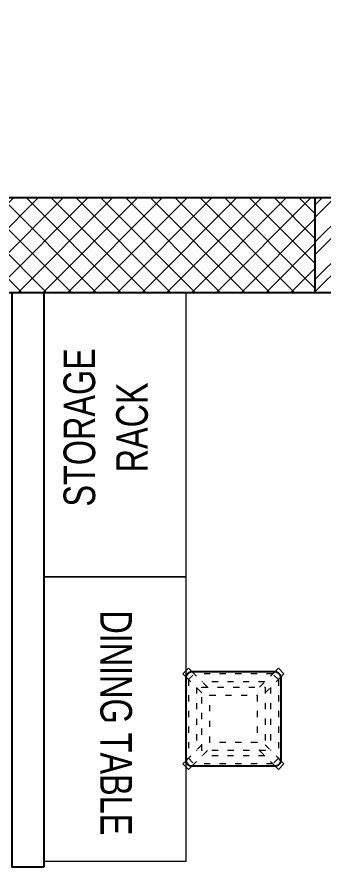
# Model space of a CAD drawing. Header units: feet. Extents: x 5230836 to 5248056, y -5286305 to -5270052.
# Drawn here: x 5236453 to 5237422, y -5272734 to -5270052 of the extents above; entities that cross this region are included whole.
import ezdxf

# ---------------------------------------------------------------- set-up
doc = ezdxf.new("R2010")
doc.units = ezdxf.units.FT
doc.header["$LTSCALE"] = 33
doc.header["$MEASUREMENT"] = 0
doc.linetypes.add('ACAD_ISO03W100', pattern=[30, 12, -18])
doc.layers.add('A-WALL', color=1, linetype='Continuous')
for name, color, linetype, lineweight in [('LENS-PARTITION', 21, 'Continuous', 25), ('LENS-TEXT', 31, 'Continuous', 5), ('LENS_DIMENSION', 193, 'Continuous', 0), ('LK-FF&E WALL', 1, 'Continuous', 9), ('LN-ELEVATION-1', 81, 'Continuous', 25), ('LN-ELEVATION-3', 125, 'Continuous', 18), ('LN-ELEVATION-5', 167, 'Continuous', 5), ('LN-HATCH', 251, 'Continuous', 0)]:
    doc.layers.add(name, color=color, linetype=linetype, lineweight=lineweight)
doc.styles.add('LK TXT', font='GILC____.TTF', dxfattribs={"height": 100})

# ---------------------------------------------------------------- blocks, each defined once
blk = doc.blocks.new('A$C9f357b42')
at = {"layer": 'LN-HATCH'}
h = blk.add_hatch(dxfattribs=at)
h.set_pattern_fill('ANSI32', color=256, scale=222)
h.set_pattern_definition([(45, (-2874879.74, 5452752.58), (-58.8666395, 58.8666395), []), (45, (-2874840.5, 5452752.58), (-58.8666395, 58.8666395), [])])
h.paths.add_polyline_path([(-17063.2, 4359.9), (-17063.2, 3511.9), (-17193.2, 3511.9), (-17193.2, 2401.9), (-16893.2, 2401.9), (-16893.2, 3211.9), (-16763.2, 3211.9), (-16763.2, 4059.9), (-16403.2, 4059.9), (-16403.2, 3211.9), (-15522.2, 3211.9), (-15522.2, 3511.9), (-16103.2, 3511.9), (-16103.2, 4359.9)])
h.paths.add_polyline_path([(-14163.2, 4402.9), (-14163.2, 3511.9), (-14376.2, 3511.9), (-14376.2, 3211.9), (-13863.2, 3211.9), (-13863.2, 4102.9), (-13517.2, 4102.9), (-13517.2, 4061.9), (-13517.2, 2401.9), (-13217.2, 2401.9), (-13217.2, 4102.9), (-12984.2, 4102.9), (-12984.2, 3530.9), (-12178.2, 3530.9), (-12178.2, 3830.9), (-12684.2, 3830.9), (-12684.2, 4402.9), (-13517.2, 4402.9)])
h.paths.add_polyline_path([(-10139.2, 4402.9), (-10139.2, 3830.9), (-10658.2, 3830.9), (-10658.2, 3530.9), (-9839.2, 3530.9), (-9839.2, 4102.9), (-9600.2, 4102.9), (-9600.2, 2773.3), (-8833.6, 2773.3), (-8833.6, -300.4), (-8533.6, -300.4), (-8533.7, 0), (-8535.2, 3073.4), (-9300.2, 3073), (-9300.2, 4402.9)])
h.paths.add_polyline_path([(-7300.7, 0), (-7300.6, -300.4), (-4390.3, -300.4), (-4390.4, 0)])
h.paths.add_polyline_path([(-3157.4, 0), (-3157.3, -300.4), (-300, -300.4), (-300, -2187.8), (0, -2187.8), (0, 0)])
h.paths.add_polyline_path([(-300, -2187.8), (-300, -3754), (-1646.2, -3754.2), (-1646.2, -2187.8), (-1946.2, -2187.8), (-1946.2, -4563.4), (-1646.2, -4563.4), (-1646.2, -4054.2), (-300, -4054), (-300, -4563.4), (0, -4563.4), (0, -2187.8)])
h.paths.add_polyline_path([(-300, -4563.4), (-300, -7258.1), (-1946.2, -7258.1), (-1946.2, -7558.1), (0, -7558.1), (0, -4563.4)])
h.paths.add_polyline_path([(-1946.2, -4563.4), (-1946.2, -6087.1), (-1778.9, -6087.1), (-1646.2, -6087.1), (-1646.2, -4563.4)], flags=17)
h.paths.add_polyline_path([(-6192.2, -1383.1), (-6192.2, -2187.8), (-5892.2, -2187.8), (-5892.2, -1683.1), (-1946.2, -1683.1), (-1946.2, -2187.8), (-1646.2, -2187.8), (-1646.2, -1383.1)])
h.paths.add_polyline_path([(-6192.2, -2187.8), (-6192.2, -4563.4), (-5892.3, -4563.4), (-5892.2, -2187.8)])
h.paths.add_polyline_path([(-6192.2, -4563.4), (-6192.2, -5787.1), (-5892.3, -5787.1), (-5892.3, -4563.4)])
h.paths.add_polyline_path([(-6192.2, -5787.1), (-6192.2, -6087.1), (-5892.3, -6087.1), (-5892.3, -5787.1)])
h.paths.add_polyline_path([(-4145.2, -7258.1), (-4145.2, -7558.1), (-3717.2, -7558.1), (-3717.2, -7258.1)])
h = blk.add_hatch(dxfattribs=at)
h.set_pattern_fill('ANSI37', color=256, scale=444)
h.paths.add_polyline_path([(-10658.2, 3830.9), (-12178.2, 3830.9), (-12178.2, 3530.9), (-10658.2, 3530.9)])
at = {"layer": 'A-WALL'}
for p, q in [((-12684.2, 3830.9), (-10139.2, 3830.9)), ((-10658.2, 3530.9), (-10658.2, 3830.9)), ((-12984.2, 3530.9), (-9839.2, 3530.9))]:
    blk.add_line(p, q, dxfattribs=at)
blk = doc.blocks.new('Stool')
at = {"layer": 'LN-ELEVATION-1', "ltscale": 0.5}
blk.add_lwpolyline([(-130, 300), (130, 300, -0.414214), (150, 280), (150, 20, -0.414214), (130, 0), (-130, 0, -0.414214), (-150, 20), (-150, 280, -0.414214)], format="xyb", close=True, dxfattribs=at)
at = {"layer": 'LN-ELEVATION-3', "linetype": 'ACAD_ISO03W100', "ltscale": 0.05}
for p, q in [((-100, 232.3), (-142.4, 274.7)), ((-142.4, 274.7), (-142.4, 25.3)), ((-82.3, 250), (-124.7, 292.4)), ((-124.7, 292.4), (124.7, 292.4)), ((82.3, 250), (124.7, 292.4)), ((100, 232.3), (142.4, 274.7)), ((142.4, 274.7), (142.4, 25.3)), ((-117.4, 249.7), (-117.4, 50.3)), ((-99.7, 267.4), (99.7, 267.4)), ((117.4, 249.7), (117.4, 50.3)), ((-100, 67.7), (-142.4, 25.3)), ((100, 67.7), (142.4, 25.3)), ((-82.3, 50), (-124.7, 7.6)), ((-99.7, 32.6), (99.7, 32.6)), ((82.3, 50), (124.7, 7.6)), ((-124.7, 7.6), (124.7, 7.6))]:
    blk.add_line(p, q, dxfattribs=at)
for points in [[(-132.2, 299.9), (-124.7, 292.4), (-142.4, 274.7), (-149.9, 282.2)], [(132.2, 299.9), (124.7, 292.4), (142.4, 274.7), (149.9, 282.2)], [(-132.2, 0.1), (-124.7, 7.6), (-142.4, 25.3), (-149.9, 17.8)], [(132.2, 0.1), (124.7, 7.6), (142.4, 25.3), (149.9, 17.8)]]:
    blk.add_lwpolyline(points, dxfattribs=at)
for points in [[(-100, 250), (100, 250), (100, 50), (-100, 50)], [(-75, 225), (75, 225), (75, 75), (-75, 75)]]:
    blk.add_lwpolyline(points, close=True, dxfattribs=at)
at = {"layer": 'LN-ELEVATION-5', "ltscale": 0.5}
for points in [[(-149.9, 282.2), (-160.1, 292.4), (-142.4, 310.1), (-132.2, 299.9)], [(149.9, 282.2), (160.1, 292.4), (142.4, 310.1), (132.2, 299.9)], [(-149.9, 17.8), (-160.1, 7.6), (-142.4, -10.1), (-132.2, 0.1)], [(149.9, 17.8), (160.1, 7.6), (142.4, -10.1), (132.2, 0.1)]]:
    blk.add_lwpolyline(points, dxfattribs=at)

msp = doc.modelspace()

# ---------------------------------------------------------------- linework, layer by layer
at = {"layer": 'LENS-PARTITION'}
msp.add_lwpolyline([(5236538, -5272743.5), (5236438, -5272743.5), (5236438, -5270924.5), (5236538, -5270924.5)], close=True, dxfattribs=at)
at = {"layer": 'LK-FF&E WALL'}
for points in [[(5236538, -5270924.5), (5236538, -5271824.5), (5236988, -5271824.5), (5236988, -5270924.5)], [(5236538, -5271824.5), (5236538, -5272724.5), (5236988, -5272724.5), (5236988, -5271824.5)]]:
    msp.add_lwpolyline(points, close=True, dxfattribs=at)

# ---------------------------------------------------------------- block references
at = {"layer": 'LENS_DIMENSION'}
msp.add_blockref('A$C9f357b42', (5248055.2, -5274455.4), dxfattribs=at)
at = {"layer": 'LK-FF&E WALL', "rotation": 270}
msp.add_blockref('Stool', (5236988, -5272274.5), dxfattribs=at)

# ---------------------------------------------------------------- texts
at = {"layer": 'LENS-TEXT', "color": 0, "linetype": 'Continuous', "ltscale": 3, "char_height": 100, "attachment_point": 5, "style": 'LK TXT'}
for s, width, insert, rotation in [('STORAGE \\PRACK', 1099.487, (5236734.2, -5271351.7), 90), ('DINING TABLE', 783.964, (5236766, -5272287), 270)]:
    msp.add_mtext_dynamic_manual_height_columns(s, width=width, gutter_width=1, heights=[0], dxfattribs=dict(at, insert=insert, rotation=rotation))

doc.saveas('drawing.dxf')
